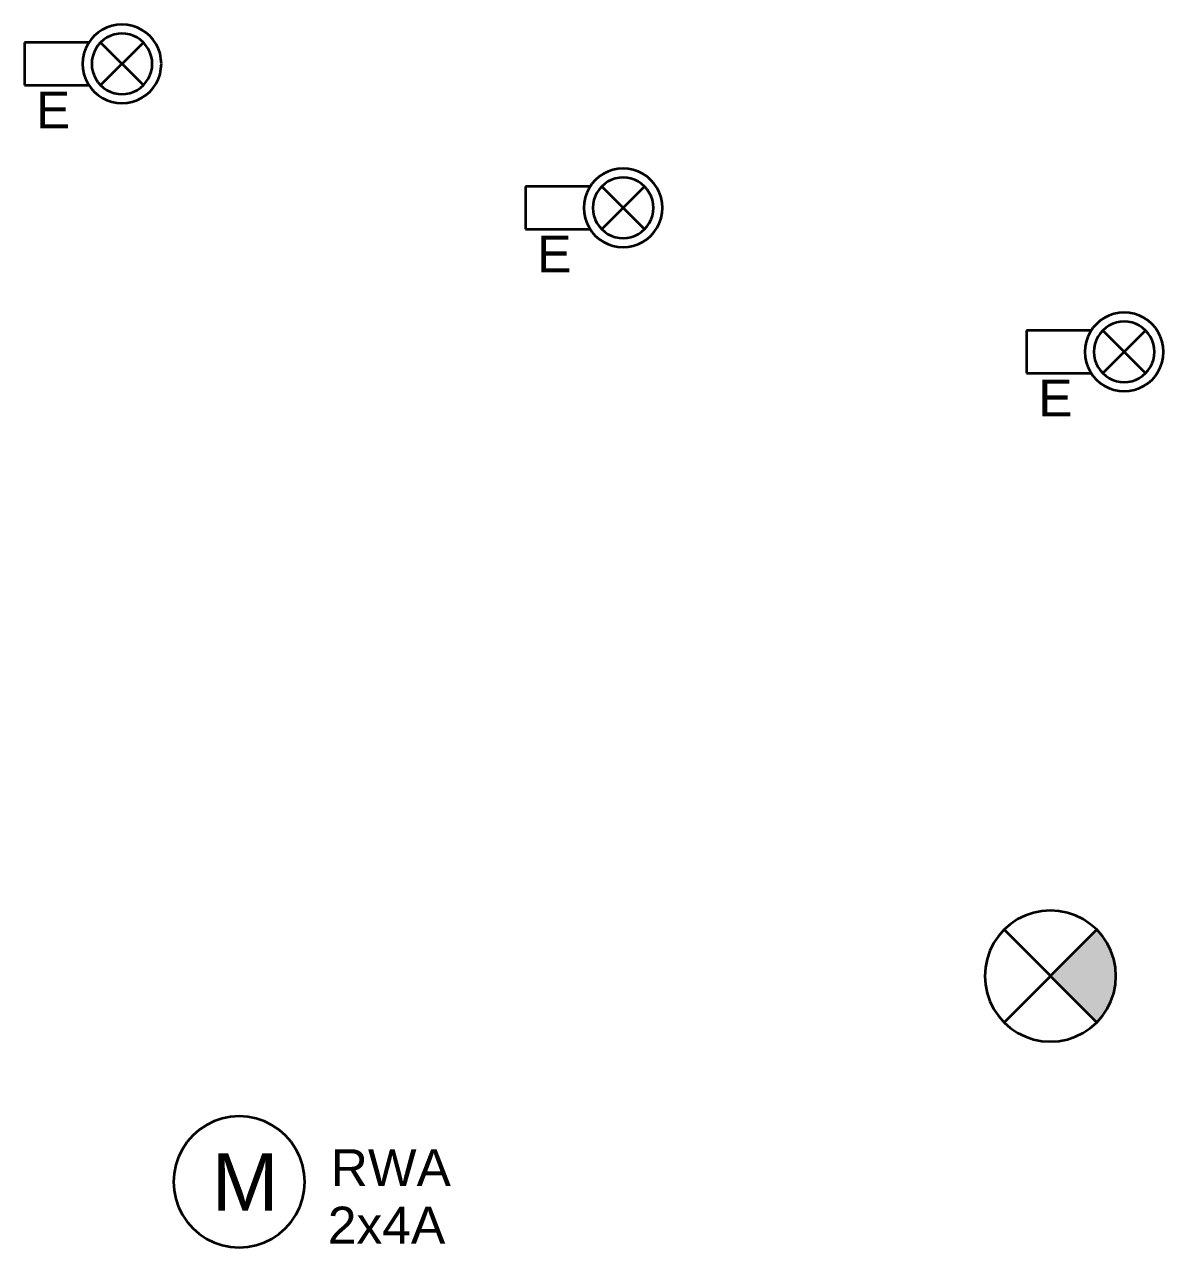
# Model space of a CAD drawing. Extents: x 800 to 1481, y 55 to 490.
# Drawn here: x 1114.9 to 1142.69, y 111.8 to 141.62 of the extents above; entities that cross this region are included whole.
import ezdxf

# ---------------------------------------------------------------- set-up
doc = ezdxf.new("R2010")
doc.units = 0
doc.layers.get('0').update_dxf_attribs({"lineweight": 18})
doc.layers.add('E_Kraft', color=1, linetype='Continuous', lineweight=35, true_color=0xff0000)
doc.layers.add('E_Licht', color=7, linetype='Continuous', lineweight=35, true_color=0x0080ff)
doc.styles.get("Standard").update_dxf_attribs({"font": 'arial.ttf'})

# ---------------------------------------------------------------- blocks, each defined once
blk = doc.blocks.new('Notleuchte-A0Q9B2BZAY', base_point=(1138.331, 116.816))
at = {"color": 0, "lineweight": -2}
for p, q in [((1139.319, 119.893), (1139.131, 119.801)), ((1139.517, 119.96), (1139.319, 119.893)), ((1139.722, 120.001), (1139.517, 119.96)), ((1139.931, 120.015), (1139.722, 120.001)), ((1140.139, 120.001), (1139.931, 120.015)), ((1140.345, 119.96), (1140.139, 120.001)), ((1140.543, 119.893), (1140.345, 119.96)), ((1140.73, 119.801), (1140.543, 119.893)), ((1138.957, 119.684), (1138.8, 119.546)), ((1139.131, 119.801), (1138.957, 119.684)), ((1140.904, 119.684), (1140.73, 119.801)), ((1141.062, 119.546), (1140.904, 119.684)), ((1138.662, 119.389), (1138.545, 119.215)), ((1138.8, 119.546), (1138.662, 119.389)), ((1138.8, 119.546), (1141.062, 117.284)), ((1138.8, 117.284), (1141.062, 119.546)), ((1141.2, 119.389), (1141.062, 119.546)), ((1141.316, 119.215), (1141.2, 119.389)), ((1138.453, 119.027), (1138.386, 118.829)), ((1138.545, 119.215), (1138.453, 119.027)), ((1141.409, 119.027), (1141.316, 119.215)), ((1141.476, 118.829), (1141.409, 119.027)), ((1138.386, 118.829), (1138.345, 118.624)), ((1141.517, 118.624), (1141.476, 118.829)), ((1138.345, 118.624), (1138.331, 118.415)), ((1138.331, 118.415), (1138.345, 118.207)), ((1141.53, 118.415), (1141.517, 118.624)), ((1141.517, 118.207), (1141.53, 118.415)), ((1138.345, 118.207), (1138.386, 118.001)), ((1141.476, 118.001), (1141.517, 118.207)), ((1138.386, 118.001), (1138.453, 117.803)), ((1138.453, 117.803), (1138.545, 117.616)), ((1141.316, 117.616), (1141.409, 117.803)), ((1141.409, 117.803), (1141.476, 118.001)), ((1138.545, 117.616), (1138.662, 117.442)), ((1141.2, 117.442), (1141.316, 117.616)), ((1138.662, 117.442), (1138.8, 117.284)), ((1138.8, 117.284), (1138.957, 117.146)), ((1140.904, 117.146), (1141.062, 117.284)), ((1141.062, 117.284), (1141.2, 117.442)), ((1138.957, 117.146), (1139.131, 117.03)), ((1139.131, 117.03), (1139.319, 116.938)), ((1139.319, 116.938), (1139.517, 116.87)), ((1140.345, 116.87), (1140.543, 116.938)), ((1140.543, 116.938), (1140.73, 117.03)), ((1140.73, 117.03), (1140.904, 117.146)), ((1139.517, 116.87), (1139.722, 116.829)), ((1139.722, 116.829), (1139.931, 116.816)), ((1139.931, 116.816), (1140.139, 116.829)), ((1140.139, 116.829), (1140.345, 116.87))]:
    blk.add_line(p, q, dxfattribs=at)
for points in [[(1141.316, 119.215), (1140.73, 119.215), (1141.062, 119.546)], [(1141.476, 118.829), (1140.345, 118.829), (1141.316, 119.215)], [(1140.345, 118.829), (1141.316, 119.215), (1140.73, 119.215)], [(1141.53, 118.415), (1139.931, 118.415), (1141.476, 118.829)], [(1139.931, 118.415), (1141.476, 118.829), (1140.345, 118.829)], [(1140.345, 118.001), (1141.53, 118.415), (1139.931, 118.415)], [(1141.53, 118.415), (1139.931, 118.415), (1141.53, 118.415)], [(1139.931, 118.415), (1141.53, 118.415), (1139.931, 118.415)], [(1141.476, 118.001), (1140.345, 118.001), (1141.53, 118.415)], [(1140.73, 117.616), (1141.476, 118.001), (1140.345, 118.001)], [(1141.316, 117.616), (1140.73, 117.616), (1141.476, 118.001)], [(1141.062, 117.284), (1141.316, 117.616), (1140.73, 117.616)]]:
    blk.add_solid(points, dxfattribs=at)
blk = doc.blocks.new('Motor allgemein-A0Q9B3ALAY', base_point=(1118.538, 111.795))
at = {"color": 0, "linetype": 'ByBlock', "lineweight": -2, "ltscale": 0.35}
for p, q in [((1119.525, 114.873), (1119.338, 114.781)), ((1119.724, 114.941), (1119.525, 114.873)), ((1119.929, 114.981), (1119.724, 114.941)), ((1120.138, 114.995), (1119.929, 114.981)), ((1120.346, 114.981), (1120.138, 114.995)), ((1120.552, 114.941), (1120.346, 114.981)), ((1120.75, 114.873), (1120.552, 114.941)), ((1120.938, 114.781), (1120.75, 114.873)), ((1119.006, 114.526), (1118.868, 114.369)), ((1119.164, 114.664), (1119.006, 114.526)), ((1119.338, 114.781), (1119.164, 114.664)), ((1121.112, 114.664), (1120.938, 114.781)), ((1121.269, 114.526), (1121.112, 114.664)), ((1121.407, 114.369), (1121.269, 114.526)), ((1118.868, 114.369), (1118.752, 114.195)), ((1121.523, 114.195), (1121.407, 114.369)), ((1118.659, 114.007), (1118.592, 113.809)), ((1118.752, 114.195), (1118.659, 114.007)), ((1121.616, 114.007), (1121.523, 114.195)), ((1121.683, 113.809), (1121.616, 114.007)), ((1118.592, 113.809), (1118.551, 113.604)), ((1121.724, 113.604), (1121.683, 113.809)), ((1118.551, 113.604), (1118.538, 113.395)), ((1118.538, 113.395), (1118.551, 113.186)), ((1121.738, 113.395), (1121.724, 113.604)), ((1121.724, 113.186), (1121.738, 113.395)), ((1118.551, 113.186), (1118.592, 112.981)), ((1121.683, 112.981), (1121.724, 113.186)), ((1118.592, 112.981), (1118.659, 112.783)), ((1118.659, 112.783), (1118.752, 112.595)), ((1121.523, 112.595), (1121.616, 112.783)), ((1121.616, 112.783), (1121.683, 112.981)), ((1118.752, 112.595), (1118.868, 112.421)), ((1121.407, 112.421), (1121.523, 112.595)), ((1118.868, 112.421), (1119.006, 112.264)), ((1119.006, 112.264), (1119.164, 112.126)), ((1121.112, 112.126), (1121.269, 112.264)), ((1121.269, 112.264), (1121.407, 112.421)), ((1119.164, 112.126), (1119.338, 112.009)), ((1119.338, 112.009), (1119.525, 111.917)), ((1119.525, 111.917), (1119.724, 111.85)), ((1119.724, 111.85), (1119.929, 111.809)), ((1120.346, 111.809), (1120.552, 111.85)), ((1120.552, 111.85), (1120.75, 111.917)), ((1120.75, 111.917), (1120.938, 112.009)), ((1120.938, 112.009), (1121.112, 112.126)), ((1119.929, 111.809), (1120.138, 111.795)), ((1120.138, 111.795), (1120.346, 111.809))]:
    blk.add_line(p, q, dxfattribs=at)
at = {"color": 0, "linetype": 'ByBlock', "lineweight": -2, "ltscale": 0.35, "insert": (1119.468, 114.095), "char_height": 1.4, "attachment_point": 1}
blk.add_mtext('{\\fArial;M}', dxfattribs=at)
blk = doc.blocks.new('Bauteilbeschriftung-A0Q9B3ANAY', base_point=(1122.372, 113.292))
at = {"color": 0, "linetype": 'ByBlock', "lineweight": -2, "ltscale": 0.35, "insert": (1122.372, 114.192), "char_height": 0.9, "attachment_point": 1}
blk.add_mtext('{\\fArial;RWA}', dxfattribs=at)
blk = doc.blocks.new('Bauteilbeschriftung-A0Q9B3APAY', base_point=(1122.302, 111.892))
at = {"color": 0, "linetype": 'ByBlock', "lineweight": -2, "ltscale": 0.35, "insert": (1122.302, 112.792), "char_height": 0.9, "attachment_point": 1}
blk.add_mtext('{\\fArial;2x4A}', dxfattribs=at)
blk = doc.blocks.new('LED-Deckenleuchte mit Trafotunnel-A0Q9B4D5AY', base_point=(1114.9, 139.698))
at = {"color": 0, "linetype": 'ByBlock', "lineweight": -2, "ltscale": 0.35}
for p, q in [((1116.695, 141.42), (1116.6, 141.337)), ((1116.799, 141.49), (1116.695, 141.42)), ((1116.912, 141.545), (1116.799, 141.49)), ((1117.031, 141.586), (1116.912, 141.545)), ((1117.088, 141.371), (1116.997, 141.34)), ((1117.154, 141.61), (1117.031, 141.586)), ((1117.183, 141.39), (1117.088, 141.371)), ((1117.279, 141.618), (1117.154, 141.61)), ((1117.279, 141.397), (1117.183, 141.39)), ((1117.405, 141.61), (1117.279, 141.618)), ((1117.376, 141.39), (1117.279, 141.397)), ((1117.471, 141.371), (1117.376, 141.39)), ((1117.528, 141.586), (1117.405, 141.61)), ((1117.562, 141.34), (1117.471, 141.371)), ((1117.647, 141.545), (1117.528, 141.586)), ((1117.759, 141.49), (1117.647, 141.545)), ((1117.864, 141.42), (1117.759, 141.49)), ((1117.958, 141.337), (1117.864, 141.42)), ((1116.474, 141.18), (1114.9, 141.18)), ((1114.9, 141.18), (1114.9, 140.136)), ((1116.448, 141.138), (1116.392, 141.025)), ((1116.518, 141.243), (1116.448, 141.138)), ((1116.6, 141.337), (1116.518, 141.243)), ((1116.693, 141.108), (1116.64, 141.027)), ((1116.757, 141.18), (1116.693, 141.108)), ((1116.83, 141.244), (1116.757, 141.18)), ((1116.757, 141.18), (1117.802, 140.136)), ((1116.757, 140.136), (1117.802, 141.18)), ((1116.91, 141.298), (1116.83, 141.244)), ((1116.997, 141.34), (1116.91, 141.298)), ((1117.649, 141.298), (1117.562, 141.34)), ((1117.729, 141.244), (1117.649, 141.298)), ((1117.802, 141.18), (1117.729, 141.244)), ((1117.865, 141.108), (1117.802, 141.18)), ((1117.919, 141.027), (1117.865, 141.108)), ((1118.041, 141.243), (1117.958, 141.337)), ((1118.111, 141.138), (1118.041, 141.243)), ((1118.167, 141.025), (1118.111, 141.138)), ((1116.327, 140.783), (1116.319, 140.658)), ((1116.352, 140.907), (1116.327, 140.783)), ((1116.392, 141.025), (1116.352, 140.907)), ((1116.566, 140.849), (1116.547, 140.754)), ((1116.597, 140.941), (1116.566, 140.849)), ((1116.64, 141.027), (1116.597, 140.941)), ((1117.962, 140.941), (1117.919, 141.027)), ((1117.993, 140.849), (1117.962, 140.941)), ((1118.012, 140.754), (1117.993, 140.849)), ((1118.207, 140.907), (1118.167, 141.025)), ((1118.231, 140.783), (1118.207, 140.907)), ((1118.24, 140.658), (1118.231, 140.783)), ((1116.319, 140.658), (1116.327, 140.533)), ((1116.327, 140.533), (1116.352, 140.409)), ((1116.547, 140.754), (1116.541, 140.658)), ((1116.541, 140.658), (1116.547, 140.562)), ((1116.547, 140.562), (1116.566, 140.467)), ((1117.993, 140.467), (1118.012, 140.562)), ((1118.018, 140.658), (1118.012, 140.754)), ((1118.012, 140.562), (1118.018, 140.658)), ((1118.207, 140.409), (1118.231, 140.533)), ((1118.231, 140.533), (1118.24, 140.658)), ((1116.352, 140.409), (1116.392, 140.291)), ((1116.392, 140.291), (1116.448, 140.178)), ((1116.448, 140.178), (1116.518, 140.073)), ((1116.566, 140.467), (1116.597, 140.375)), ((1116.597, 140.375), (1116.64, 140.289)), ((1116.64, 140.289), (1116.693, 140.208)), ((1116.693, 140.208), (1116.757, 140.136)), ((1117.802, 140.136), (1117.865, 140.208)), ((1117.865, 140.208), (1117.919, 140.289)), ((1117.919, 140.289), (1117.962, 140.375)), ((1117.962, 140.375), (1117.993, 140.467)), ((1118.041, 140.073), (1118.111, 140.178)), ((1118.111, 140.178), (1118.167, 140.291)), ((1118.167, 140.291), (1118.207, 140.409)), ((1114.9, 140.136), (1116.474, 140.136)), ((1116.518, 140.073), (1116.6, 139.979)), ((1116.6, 139.979), (1116.695, 139.896)), ((1116.695, 139.896), (1116.799, 139.826)), ((1116.757, 140.136), (1116.83, 140.072)), ((1116.83, 140.072), (1116.91, 140.018)), ((1116.91, 140.018), (1116.997, 139.976)), ((1116.997, 139.976), (1117.088, 139.945)), ((1117.088, 139.945), (1117.183, 139.926)), ((1117.183, 139.926), (1117.279, 139.919)), ((1117.279, 139.919), (1117.376, 139.926)), ((1117.376, 139.926), (1117.471, 139.945)), ((1117.471, 139.945), (1117.562, 139.976)), ((1117.562, 139.976), (1117.649, 140.018)), ((1117.649, 140.018), (1117.729, 140.072)), ((1117.729, 140.072), (1117.802, 140.136)), ((1117.759, 139.826), (1117.864, 139.896)), ((1117.864, 139.896), (1117.958, 139.979)), ((1117.958, 139.979), (1118.041, 140.073)), ((1116.799, 139.826), (1116.912, 139.771)), ((1116.912, 139.771), (1117.031, 139.73)), ((1117.031, 139.73), (1117.154, 139.706)), ((1117.154, 139.706), (1117.279, 139.698)), ((1117.279, 139.698), (1117.405, 139.706)), ((1117.405, 139.706), (1117.528, 139.73)), ((1117.528, 139.73), (1117.647, 139.771)), ((1117.647, 139.771), (1117.759, 139.826))]:
    blk.add_line(p, q, dxfattribs=at)
blk = doc.blocks.new('Bauteilbeschriftung-A0Q9B4D7AY', base_point=(1115.181, 139.083))
at = {"color": 0, "linetype": 'ByBlock', "lineweight": -2, "ltscale": 0.35, "insert": (1115.181, 139.983), "char_height": 0.9, "attachment_point": 1}
blk.add_mtext('{\\fArial;E}', dxfattribs=at)
blk = doc.blocks.new('LED-Deckenleuchte mit Trafotunnel-A0Q9B4D9AY', base_point=(1127.125, 136.186))
at = {"color": 0, "linetype": 'ByBlock', "lineweight": -2, "ltscale": 0.35}
for p, q in [((1129.38, 138.098), (1129.257, 138.074)), ((1129.505, 138.107), (1129.38, 138.098)), ((1129.63, 138.098), (1129.505, 138.107)), ((1129.754, 138.074), (1129.63, 138.098)), ((1128.826, 137.825), (1128.743, 137.731)), ((1128.921, 137.908), (1128.826, 137.825)), ((1129.025, 137.978), (1128.921, 137.908)), ((1129.138, 138.034), (1129.025, 137.978)), ((1129.136, 137.786), (1129.056, 137.732)), ((1129.223, 137.829), (1129.136, 137.786)), ((1129.257, 138.074), (1129.138, 138.034)), ((1129.314, 137.86), (1129.223, 137.829)), ((1129.409, 137.879), (1129.314, 137.86)), ((1129.505, 137.885), (1129.409, 137.879)), ((1129.602, 137.879), (1129.505, 137.885)), ((1129.696, 137.86), (1129.602, 137.879)), ((1129.788, 137.829), (1129.696, 137.86)), ((1129.873, 138.034), (1129.754, 138.074)), ((1129.874, 137.786), (1129.788, 137.829)), ((1129.985, 137.978), (1129.873, 138.034)), ((1129.955, 137.732), (1129.874, 137.786)), ((1130.09, 137.908), (1129.985, 137.978)), ((1130.184, 137.825), (1130.09, 137.908)), ((1130.267, 137.731), (1130.184, 137.825)), ((1128.699, 137.669), (1127.125, 137.669)), ((1127.125, 137.669), (1127.125, 136.624)), ((1128.618, 137.514), (1128.578, 137.395)), ((1128.674, 137.627), (1128.618, 137.514)), ((1128.743, 137.731), (1128.674, 137.627)), ((1128.866, 137.516), (1128.823, 137.429)), ((1128.919, 137.596), (1128.866, 137.516)), ((1128.983, 137.669), (1128.919, 137.596)), ((1129.056, 137.732), (1128.983, 137.669)), ((1128.983, 137.669), (1130.027, 136.624)), ((1128.983, 136.624), (1130.027, 137.669)), ((1130.027, 137.669), (1129.955, 137.732)), ((1130.091, 137.596), (1130.027, 137.669)), ((1130.145, 137.516), (1130.091, 137.596)), ((1130.187, 137.429), (1130.145, 137.516)), ((1130.337, 137.627), (1130.267, 137.731)), ((1130.392, 137.514), (1130.337, 137.627)), ((1130.433, 137.395), (1130.392, 137.514)), ((1128.553, 137.272), (1128.545, 137.146)), ((1128.578, 137.395), (1128.553, 137.272)), ((1128.773, 137.243), (1128.767, 137.146)), ((1128.792, 137.338), (1128.773, 137.243)), ((1128.823, 137.429), (1128.792, 137.338)), ((1130.219, 137.338), (1130.187, 137.429)), ((1130.237, 137.243), (1130.219, 137.338)), ((1130.244, 137.146), (1130.237, 137.243)), ((1130.457, 137.272), (1130.433, 137.395)), ((1130.465, 137.146), (1130.457, 137.272)), ((1128.545, 137.146), (1128.553, 137.021)), ((1128.553, 137.021), (1128.578, 136.898)), ((1128.578, 136.898), (1128.618, 136.779)), ((1128.767, 137.146), (1128.773, 137.05)), ((1128.773, 137.05), (1128.792, 136.955)), ((1128.792, 136.955), (1128.823, 136.864)), ((1130.187, 136.864), (1130.219, 136.955)), ((1130.219, 136.955), (1130.237, 137.05)), ((1130.237, 137.05), (1130.244, 137.146)), ((1130.392, 136.779), (1130.433, 136.898)), ((1130.433, 136.898), (1130.457, 137.021)), ((1130.457, 137.021), (1130.465, 137.146)), ((1127.125, 136.624), (1128.699, 136.624)), ((1128.618, 136.779), (1128.674, 136.666)), ((1128.674, 136.666), (1128.743, 136.562)), ((1128.823, 136.864), (1128.866, 136.777)), ((1128.866, 136.777), (1128.919, 136.697)), ((1128.919, 136.697), (1128.983, 136.624)), ((1128.983, 136.624), (1129.056, 136.56)), ((1129.955, 136.56), (1130.027, 136.624)), ((1130.027, 136.624), (1130.091, 136.697)), ((1130.091, 136.697), (1130.145, 136.777)), ((1130.145, 136.777), (1130.187, 136.864)), ((1130.267, 136.562), (1130.337, 136.666)), ((1130.337, 136.666), (1130.392, 136.779)), ((1128.743, 136.562), (1128.826, 136.467)), ((1128.826, 136.467), (1128.921, 136.385)), ((1128.921, 136.385), (1129.025, 136.315)), ((1129.025, 136.315), (1129.138, 136.259)), ((1129.056, 136.56), (1129.136, 136.507)), ((1129.136, 136.507), (1129.223, 136.464)), ((1129.223, 136.464), (1129.314, 136.433)), ((1129.314, 136.433), (1129.409, 136.414)), ((1129.409, 136.414), (1129.505, 136.408)), ((1129.505, 136.408), (1129.602, 136.414)), ((1129.602, 136.414), (1129.696, 136.433)), ((1129.696, 136.433), (1129.788, 136.464)), ((1129.788, 136.464), (1129.874, 136.507)), ((1129.873, 136.259), (1129.985, 136.315)), ((1129.874, 136.507), (1129.955, 136.56)), ((1129.985, 136.315), (1130.09, 136.385)), ((1130.09, 136.385), (1130.184, 136.467)), ((1130.184, 136.467), (1130.267, 136.562)), ((1129.138, 136.259), (1129.257, 136.219)), ((1129.257, 136.219), (1129.38, 136.194)), ((1129.38, 136.194), (1129.505, 136.186)), ((1129.505, 136.186), (1129.63, 136.194)), ((1129.63, 136.194), (1129.754, 136.219)), ((1129.754, 136.219), (1129.873, 136.259))]:
    blk.add_line(p, q, dxfattribs=at)
blk = doc.blocks.new('Bauteilbeschriftung-A0Q9B4DBAY', base_point=(1127.407, 135.571))
at = {"color": 0, "linetype": 'ByBlock', "lineweight": -2, "ltscale": 0.35, "insert": (1127.407, 136.471), "char_height": 0.9, "attachment_point": 1}
blk.add_mtext('{\\fArial;E}', dxfattribs=at)
blk = doc.blocks.new('LED-Deckenleuchte mit Trafotunnel-A0Q9B4DDAY', base_point=(1139.351, 132.675))
at = {"color": 0, "linetype": 'ByBlock', "lineweight": -2, "ltscale": 0.35}
for p, q in [((1141.363, 134.522), (1141.251, 134.466)), ((1141.482, 134.562), (1141.363, 134.522)), ((1141.606, 134.587), (1141.482, 134.562)), ((1141.731, 134.595), (1141.606, 134.587)), ((1141.856, 134.587), (1141.731, 134.595)), ((1141.979, 134.562), (1141.856, 134.587)), ((1142.098, 134.522), (1141.979, 134.562)), ((1142.211, 134.466), (1142.098, 134.522)), ((1140.969, 134.219), (1140.899, 134.115)), ((1141.052, 134.314), (1140.969, 134.219)), ((1141.146, 134.397), (1141.052, 134.314)), ((1141.251, 134.466), (1141.146, 134.397)), ((1141.281, 134.221), (1141.209, 134.157)), ((1141.362, 134.274), (1141.281, 134.221)), ((1141.448, 134.317), (1141.362, 134.274)), ((1141.54, 134.348), (1141.448, 134.317)), ((1141.635, 134.367), (1141.54, 134.348)), ((1141.731, 134.373), (1141.635, 134.367)), ((1141.827, 134.367), (1141.731, 134.373)), ((1141.922, 134.348), (1141.827, 134.367)), ((1142.014, 134.317), (1141.922, 134.348)), ((1142.1, 134.274), (1142.014, 134.317)), ((1142.181, 134.221), (1142.1, 134.274)), ((1142.253, 134.157), (1142.181, 134.221)), ((1142.315, 134.397), (1142.211, 134.466)), ((1142.41, 134.314), (1142.315, 134.397)), ((1142.493, 134.219), (1142.41, 134.314)), ((1142.563, 134.115), (1142.493, 134.219)), ((1140.925, 134.157), (1139.351, 134.157)), ((1139.351, 134.157), (1139.351, 133.113)), ((1140.844, 134.002), (1140.803, 133.883)), ((1140.899, 134.115), (1140.844, 134.002)), ((1141.049, 133.917), (1141.018, 133.826)), ((1141.091, 134.004), (1141.049, 133.917)), ((1141.145, 134.084), (1141.091, 134.004)), ((1141.209, 134.157), (1141.145, 134.084)), ((1141.209, 134.157), (1142.253, 133.113)), ((1141.209, 133.113), (1142.253, 134.157)), ((1142.317, 134.084), (1142.253, 134.157)), ((1142.371, 134.004), (1142.317, 134.084)), ((1142.413, 133.917), (1142.371, 134.004)), ((1142.444, 133.826), (1142.413, 133.917)), ((1142.618, 134.002), (1142.563, 134.115)), ((1142.658, 133.883), (1142.618, 134.002)), ((1140.779, 133.76), (1140.771, 133.635)), ((1140.771, 133.635), (1140.779, 133.509)), ((1140.803, 133.883), (1140.779, 133.76)), ((1140.999, 133.731), (1140.992, 133.635)), ((1140.992, 133.635), (1140.999, 133.538)), ((1141.018, 133.826), (1140.999, 133.731)), ((1142.463, 133.731), (1142.444, 133.826)), ((1142.469, 133.635), (1142.463, 133.731)), ((1142.463, 133.538), (1142.469, 133.635)), ((1142.683, 133.76), (1142.658, 133.883)), ((1142.691, 133.635), (1142.683, 133.76)), ((1142.683, 133.509), (1142.691, 133.635)), ((1140.779, 133.509), (1140.803, 133.386)), ((1140.803, 133.386), (1140.844, 133.267)), ((1140.999, 133.538), (1141.018, 133.444)), ((1141.018, 133.444), (1141.049, 133.352)), ((1141.049, 133.352), (1141.091, 133.266)), ((1142.371, 133.266), (1142.413, 133.352)), ((1142.413, 133.352), (1142.444, 133.444)), ((1142.444, 133.444), (1142.463, 133.538)), ((1142.618, 133.267), (1142.658, 133.386)), ((1142.658, 133.386), (1142.683, 133.509)), ((1139.351, 133.113), (1140.925, 133.113)), ((1140.844, 133.267), (1140.899, 133.155)), ((1140.899, 133.155), (1140.969, 133.05)), ((1140.969, 133.05), (1141.052, 132.956)), ((1141.091, 133.266), (1141.145, 133.185)), ((1141.145, 133.185), (1141.209, 133.113)), ((1141.209, 133.113), (1141.281, 133.049)), ((1141.281, 133.049), (1141.362, 132.995)), ((1142.1, 132.995), (1142.181, 133.049)), ((1142.181, 133.049), (1142.253, 133.113)), ((1142.253, 133.113), (1142.317, 133.185)), ((1142.317, 133.185), (1142.371, 133.266)), ((1142.41, 132.956), (1142.493, 133.05)), ((1142.493, 133.05), (1142.563, 133.155)), ((1142.563, 133.155), (1142.618, 133.267)), ((1141.052, 132.956), (1141.146, 132.873)), ((1141.146, 132.873), (1141.251, 132.803)), ((1141.251, 132.803), (1141.363, 132.748)), ((1141.362, 132.995), (1141.448, 132.952)), ((1141.363, 132.748), (1141.482, 132.707)), ((1141.448, 132.952), (1141.54, 132.921)), ((1141.54, 132.921), (1141.635, 132.903)), ((1141.635, 132.903), (1141.731, 132.896)), ((1141.731, 132.896), (1141.827, 132.903)), ((1141.827, 132.903), (1141.922, 132.921)), ((1141.922, 132.921), (1142.014, 132.952)), ((1141.979, 132.707), (1142.098, 132.748)), ((1142.014, 132.952), (1142.1, 132.995)), ((1142.098, 132.748), (1142.211, 132.803)), ((1142.211, 132.803), (1142.315, 132.873)), ((1142.315, 132.873), (1142.41, 132.956)), ((1141.482, 132.707), (1141.606, 132.683)), ((1141.606, 132.683), (1141.731, 132.675)), ((1141.731, 132.675), (1141.856, 132.683)), ((1141.856, 132.683), (1141.979, 132.707))]:
    blk.add_line(p, q, dxfattribs=at)
blk = doc.blocks.new('Bauteilbeschriftung-A0Q9B4DFAY', base_point=(1139.632, 132.06))
at = {"color": 0, "linetype": 'ByBlock', "lineweight": -2, "ltscale": 0.35, "insert": (1139.632, 132.96), "char_height": 0.9, "attachment_point": 1}
blk.add_mtext('{\\fArial;E}', dxfattribs=at)

msp = doc.modelspace()

# ---------------------------------------------------------------- block references
at = {"layer": 'E_Kraft', "ltscale": 0.35}
for name, p in [('Motor allgemein-A0Q9B3ALAY', (1118.538, 111.795)), ('Bauteilbeschriftung-A0Q9B3ANAY', (1122.372, 113.292)), ('Bauteilbeschriftung-A0Q9B3APAY', (1122.302, 111.892))]:
    msp.add_blockref(name, p, dxfattribs=at)
at = {"layer": 'E_Licht', "ltscale": 0.35}
for name, p in [('LED-Deckenleuchte mit Trafotunnel-A0Q9B4D5AY', (1114.9, 139.698)), ('Bauteilbeschriftung-A0Q9B4D7AY', (1115.181, 139.083)), ('LED-Deckenleuchte mit Trafotunnel-A0Q9B4D9AY', (1127.125, 136.186)), ('Bauteilbeschriftung-A0Q9B4DBAY', (1127.407, 135.571)), ('LED-Deckenleuchte mit Trafotunnel-A0Q9B4DDAY', (1139.351, 132.675)), ('Bauteilbeschriftung-A0Q9B4DFAY', (1139.632, 132.06))]:
    msp.add_blockref(name, p, dxfattribs=at)
at = {"layer": 'E_Licht', "linetype": 'Continuous', "ltscale": 0.35}
msp.add_blockref('Notleuchte-A0Q9B2BZAY', (1138.331, 116.816), dxfattribs=at)

doc.saveas('drawing.dxf')
